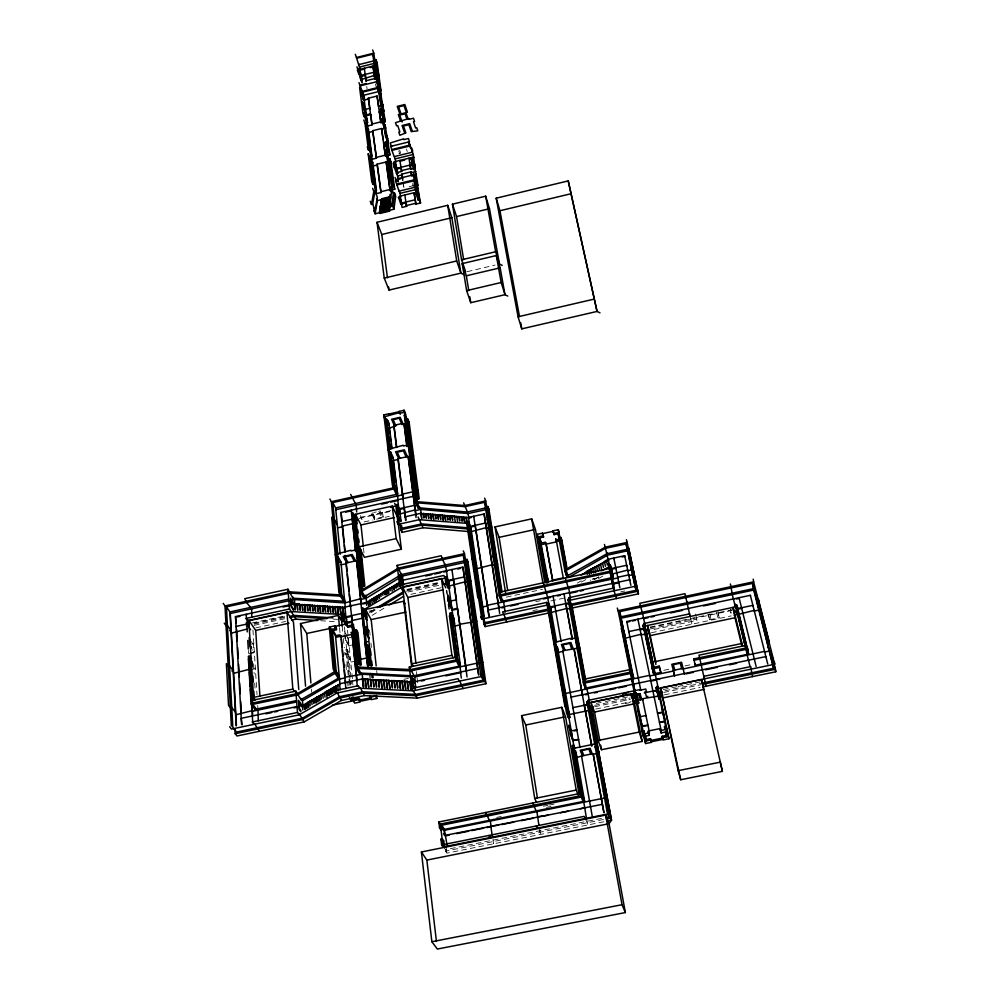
<?xml version="1.0" encoding="UTF-8"?>
<svg xmlns="http://www.w3.org/2000/svg" width="999" height="999" viewBox="0 0 999 999"><rect width="100%" height="100%" fill="white"/><g stroke="black" fill="none" stroke-linecap="round" stroke-linejoin="round"><path stroke-width="0.75" stroke-dasharray="5 3.75" d="M369.305 612.399L374.55 609.228M375 609.253L369.855 612.362L369.505 611.738L371.303 610.651L369.155 611.113M370.754 612.837L375.999 609.665M372.152 615.347L386.538 606.655M577.297 583.079L581.243 580.844M581.48 582.042L586.738 579.058M594.73 579.12L598.713 576.86M594.18 579.632L599.6 576.56M598.476 578.533L603.908 575.474M398.926 153.609L400.736 153.172L398.788 147.677M409.103 186.701L413.037 185.752L412.525 182.268M467.17 271.666L495.054 265.085M373.776 512.512L376.286 511.963M360.289 517.395L391.421 510.489M359.153 518.394L390.259 511.488M364.098 521.94L373.014 519.967M371.528 513.723L374.5 519.642L389.31 516.358M252.135 622.939L284.802 615.859M406.943 589.373L440.247 582.142M254.046 623.239L285.214 616.483M407.267 590.022L439.036 583.129M254.058 624.125L285.352 617.345M406.393 591.108L439.81 583.866M254.133 625.374L285.439 618.581M408.067 592.007L441.496 584.765M255.844 627.859L285.589 621.428M410.901 594.293L441.221 587.724M249.363 644.442L253.421 643.568L253.858 644.18L249.8 645.054M506.281 597.14L542.469 589.36M249.887 652.984L253.958 652.11L253.421 643.568M248.963 653.895L254.395 652.722L252.26 649.7M354.146 644.555L348.726 645.716L347.889 637.262L351.948 636.388M353.658 636.713L348.264 637.874L347.889 637.262M535.739 601.698L540.222 600.736M550.786 600.948L563.636 598.201M251.298 669.567L255.394 668.693L253.659 666.271M345.716 649.775L347.09 649.475L350.037 654.382L348.676 654.67L345.716 649.775L348.576 679.258M532.817 610.639L537.325 609.677M620.691 591.845L624.825 590.958M356.094 660.976L350.649 662.137L349.175 659.715L350.537 659.427L347.577 654.545L346.203 654.832L344.717 652.384L345.304 658.491M650.099 627.06L674.1 621.99M675.611 621.665L680.107 620.716M681.605 620.404L716.633 612.999M719.492 612.399L734.365 609.253M403.858 679.345L408.391 678.383M650.274 627.697L734.477 609.902M650.399 628.945L696.703 619.168L696.99 620.429L650.661 630.207M709.577 619.78L719.218 617.744M651.348 632.742L731.256 615.884M663.823 670.292L669.867 669.043M684.952 665.896L692.494 664.323M596.291 703.433L603.908 701.86M605.431 701.548L628.259 696.815M663.261 689.56L676.635 686.788M678.121 686.475L700.399 681.855M594.517 705.381L630.019 698.014M664.934 690.784L700.736 683.366M594.755 706.705L630.282 699.35M663.723 692.419L701.036 684.69M595.754 709.04L630.844 701.785M664.385 694.842L700.112 687.437M629.957 702.597L625.674 703.483L624.899 701.098L626.336 700.799L625.561 698.388M543.431 806.255L547.989 805.331M549.512 805.019L554.07 804.108M496.703 817.407L501.223 816.495M546.49 807.367L551.048 806.455M443.431 846.603L445.379 849.674L585.102 821.715M588.111 821.103L604.47 817.831M445.379 849.674L445.566 851.111L604.732 819.267M445.566 851.111L446.853 853.146L604.095 821.715M332.942 619.08L337.562 619.38M320.592 620.716L337.512 621.778M250.449 640.471L253.509 644.83M348.601 644.467L345.367 639.06L344.78 633.066M349.088 646.328L345.117 639.697L344.705 635.451M346.079 635.239L348.014 638.498M347.177 636.051L344.293 631.206L344.568 634.028M360.477 515.634L361.975 519.455L359.902 515.447M372.515 512.799L375.474 518.681M379.77 510.439L383.341 517.682L382.48 512.462L383.017 517.007L374.175 518.968L373.651 514.423L374.5 519.642M378.796 511.401L381.718 517.307M398.701 150.899L399.612 153.446M406.393 149.013L407.292 151.573M590.546 579.969L590.759 580.606M718.006 612.712L719.342 618.393L717.981 611.4M708.391 614.747L709.715 620.429L708.541 614.71M690.746 619.143L691.895 624.188L691.32 621.628M689.872 615.197L691.033 620.354M695.566 613.985L696.99 620.429M709.839 613.798L711.001 619.48M716.683 612.35L717.794 618.044M730.356 609.315L731.056 613.236L730.281 609.365M586.775 819.242L587.787 824.974L586.625 821.403M539.622 828.695L540.534 834.415L539.273 830.881M412.799 183.042L413.311 186.513M403.971 187.575L403.359 184.49L403.696 186.813M492.944 839.51L493.556 843.805L492.195 840.309M375.549 83.804L375.899 86.326M366.745 86.438L367.083 88.973M446.141 847.414L446.853 853.146M416.358 671.653L416.92 676.286M417.107 677.834L418.057 685.551M363.474 548.064L363.973 552.684M376.673 670.566L377.172 675.199M369.555 630.132L370.179 636.051M370.941 643.119L371.391 647.427M372.989 673.301L373.476 677.859M372.327 673.538L372.814 678.109M371.616 673.588L372.09 678.159M370.617 673.026L371.091 677.609M369.493 673.651L369.967 678.246M347.49 630.119L352.485 679.195M352.435 680.356L352.884 684.914M348.676 654.67L351.561 684.053M347.09 649.475L349.962 678.97M350.112 680.494L350.562 685.077M344.443 626.935L350.149 685.664M348.726 680.794L349.163 685.364M342.182 626.186L343.231 636.975M343.369 638.511L344.268 647.752M345.891 664.61L346.628 672.265M347.515 681.43L347.964 686.026M339.535 627.584L340.122 633.678M311.401 689.135L311.663 692.232M252.959 629.932L257.03 694.78M257.705 705.519L257.992 710.114M253.496 663.723L254.133 673.963M254.708 683.179L255.182 690.858M248.364 650.436L248.526 653.284M594.68 578.396L592.707 579.495L592.507 578.858L594.68 578.396"/><path stroke-width="1.5" d="M374.413 207.767L373.901 210.677L375.112 213.774L393.893 209.253L395.704 196.204L394.568 193.132L393.419 193.406L391.558 206.418L392.732 206.131L394.568 193.132M391.133 183.841L392.282 186.95L390.384 199.862L389.198 200.15L391.558 206.418M390.359 202.46L389.198 210.389L388.998 208.941L379.62 211.201M389.198 200.15L390.06 194.405M390.484 191.533L391.121 187.225L392.282 186.95M379.945 209.203L380.244 209.977L380.057 208.529L389.398 206.281L389.585 207.717L389.298 206.943L379.945 209.203L379.807 212.65L379.57 210.839L379.92 211.975M380.057 208.529L380.344 209.303L380.906 203.284L390.159 201.049M390.259 200.399L381.019 202.635L381.306 203.396L381.655 198.764L389.51 196.865M375.112 213.774L377.36 200.637L376.573 198.601M373.901 210.677L375.075 210.389L377.335 197.303L374.975 191.146L373.813 191.421L371.466 204.433L372.652 204.146L374.975 191.146M609.065 823.688L605.669 815.059L421.403 851.972L431.855 941.72L437.337 949.05L625.362 912.562L609.065 823.688L611.513 820.229L590.322 707.629M398.676 576.186L363.536 597.24L360.589 590.921L398.464 568.069L464.485 553.646L483.166 680.219L415.784 694.392L362.762 691.808L339.785 696.653L302.385 718.219L236.513 732.067L232.842 727.447L226.411 606.868L289.71 593.056L341.895 596.216L344.817 601.298L292.932 598.201L287.987 589.235L244.743 598.676L246.553 602.472L251.636 608.853L251.785 617.332M236.438 725.399L230.319 613.498L294.443 599.537L344.817 602.897L360.464 598.801L360.814 599.425L366.158 598.276L401.161 576.81M366.621 605.257L366.321 602.472L366.67 603.109L379.27 595.404L378.933 594.767L381.081 594.305L380.744 593.656L382.904 593.194L382.555 592.557L392.02 587.624L391.683 586.975L393.843 586.5L394.18 589.298M367.083 617.669L366.82 615.209L365.472 615.509L362.637 610.464L400.824 587.749L446.516 577.834L448.963 583.154L447.577 583.453M377.172 607.642L403.359 591.758L399.475 585.102L443.893 575.461L445.129 578.134M379.92 607.28L403.509 592.994L403.359 591.758M389.148 605.082L403.534 596.391M339.335 676.298L336.188 671.303L334.752 671.603L297.515 693.543L251.298 703.333M252.285 666.57L248.776 661.688L250.15 661.388L248.389 658.928L250.911 700.649L295.841 691.121L300.924 699.662L339.46 677.622L336.313 672.627L332.292 629.333M319.817 700.911L319.418 696.353L315.322 697.914L315.721 698.513L302.884 705.981L302.46 700.724L339.473 679.083L345.154 677.871L344.418 670.142M333.079 630.619L335.414 634.49L339.972 684.39L337.699 684.877L338.087 685.489L324.588 692.507L324.987 697.077M229.645 726.76L231.506 729.083L299.163 714.847L336.738 693.081L359.852 688.199L413.236 690.833L482.455 676.273L481.268 673.751M564.76 569.967L605.257 547.152L627.135 542.407L636.326 586.026L568.331 600.586L570.104 605.706L637.749 591.258L638.448 593.856L572.365 607.966L571.478 605.419M234.94 729.158L235.19 733.703L237.013 735.988L304.146 721.902L341.483 700.449L364.41 695.604L417.295 698.139L485.964 683.728L467.982 561.75L466.82 559.065L484.802 681.256L485.964 683.728M630.931 565.721L627.472 549.263L607.055 553.671L566.72 576.286L564.972 571.153L557.879 532.629M584.815 572.652L608.553 559.89L606.381 560.364L607.404 565.109M601.236 570.841L610.514 566.071M364.61 69.031L360.302 70.105L356.456 57.505L373.788 53.159L372.664 49.95M356.556 58.279L372.802 54.208L375.037 60.564L378.733 87.288L362.337 91.359L362.437 92.158L379.945 87.812L376.011 59.528L377.123 62.687L381.056 90.959L363.586 95.292M375.037 60.564L358.853 64.623L358.753 63.849M359.89 66.995L377.123 62.687M361.363 75.275L361.975 79.995L360.889 80.27L357.979 69.218L359.066 68.943L361.463 76.061M360.826 75.562L360.015 69.318L372.952 66.084L374.95 79.383L372.952 66.084M359.165 69.73L358.079 70.005L356.918 66.821M370.354 67.595L373.239 66.871M359.578 72.877L358.491 73.152L357.33 69.967M358.591 73.938L359.677 73.676L359.066 68.943M360.277 75.549L373.813 72.315L374.088 73.102M365.159 74.475L365.434 75.262L361.114 76.349L361.938 82.617L360.789 79.483L361.875 79.208M366.271 81.543L365.984 80.757L374.662 78.596M361.526 84.678L366.009 83.554M373.788 53.159L377.697 81.468L360.127 85.852L360.027 85.052M360.751 90.647L361.85 90.372L364.585 99.888L363.486 100.162L359.59 87.475L362.949 113.461L364.123 116.608L365.234 116.334L364.81 113.062L363.698 113.337L364.123 116.608M377.26 86.538L378.359 86.264L381.044 95.804L380.607 92.595L379.508 92.87L377.26 86.538L379.046 93.544M361.163 93.856L362.275 93.581M377.697 89.748L378.808 89.473M363.062 96.953L364.16 96.678L358.966 82.667M363.698 113.337L367.607 125.999L372.028 124.912L368.306 98.214L377.06 96.041L378.721 106.955M367.607 125.999L364.223 100.087L368.594 99.001L368.306 98.214M378.446 106.169L381.381 105.444M384.203 118.506L383.092 118.781L380.382 109.203L381.493 108.928L385.327 121.628L380.894 122.727L377.06 96.041M368.594 99.001L369.93 109.128L369.642 108.342L365.259 109.428L365.971 114.935L370.379 113.849L370.666 114.635L366.258 115.722L363.137 107.255L362.412 101.748L365.547 110.215M380.894 122.727L379.483 112.45L383.891 111.364L380.869 102.872L380.107 97.353L383.129 105.857M380.831 112.487L381.943 112.213L381.493 108.928M366.021 119.605L367.132 119.331L367.557 122.615L366.446 122.889M383.092 118.781L382.642 115.509L383.753 115.235M363.798 120.055L364.972 123.202L366.096 122.927L368.419 129.196L371.915 155.931L370.791 156.206L369.817 148.776M384.003 127.41L381.743 119.068L382.854 118.794L385.577 128.384L385.114 125.087L384.003 125.362L384.303 127.56M371.74 124.126L380.607 121.94M367.307 129.47L368.419 129.196M370.791 156.206L371.953 159.291L376.448 158.192L372.615 130.707L381.506 128.521L383.216 139.735L382.942 138.961M376.448 158.192L372.902 131.481L368.469 132.58L369.817 142.969M381.793 129.296L384.752 128.571M388.823 151.798L387.699 152.073L384.952 142.445L386.089 142.17L389.947 154.895L385.452 155.994L381.506 128.521M386.7 143.906L383.716 144.63L385.452 155.994M367.27 146.853L368.444 149.987L369.58 149.713L371.915 155.931M385.427 145.829L386.551 145.554L386.089 142.17M392.457 145.854L391.333 146.129L390.197 142.982L403.571 138.849L403.858 139.635L408.416 138.524L409.503 141.683L408.366 141.958L410.552 148.239L411.675 147.964L412.762 151.086M384.952 142.445L387.225 148.701L388.361 148.426M410.015 145.08L408.916 141.92L390.671 146.378L391.808 149.525L410.015 145.08L413.261 154.47L413.773 157.854L413.499 157.08L395.379 161.501L396.94 171.391M391.808 149.525L391.92 150.374L410.139 145.929M376.411 190.297L374.063 184.128L372.914 184.403L371.715 181.306L368.144 153.659L369.33 156.781L370.467 156.506L372.802 162.712L376.411 190.297L375.274 190.572L374.275 182.917M386.363 152.622L387.5 152.347L391.308 179.945L390.159 180.22L386.363 152.622L388.636 158.853L392.445 186.413L393.594 186.139L394.73 189.211L390.159 190.322L389.872 189.548L386.101 162L377.06 164.211L381.006 192.532L376.448 193.631L375.274 190.572M376.161 157.43L385.164 155.22M371.678 162.987L372.802 162.712M388.636 158.853L389.772 158.579L390.896 161.676L394.73 189.211M394.43 156.806L395.179 158.878L413.261 154.47M372.839 166.084L377.347 164.972L381.006 192.532M386.101 162L386.376 162.775L390.896 161.676M397.127 169.168L394.867 162.937L393.731 163.212L393.606 162.362L394.755 162.075L397.127 169.168L395.979 169.443L395.866 168.581L414.523 163.911L413.499 157.08M411.925 157.892L412.05 158.754L410.901 159.028L410.776 158.167L411.925 157.892L415.309 168.107L410.751 169.218L408.966 158.192M404.707 160.065L400.187 161.176L399.9 160.402L401.648 171.428L397.103 172.54M393.069 163.536L394.205 166.671L395.354 166.383L397.614 172.602L397.727 173.476L396.591 173.751L396.466 172.889L397.614 172.602M411.413 162.475L412.562 162.2L414.872 169.306L413.723 169.58L411.413 162.475L411.538 163.337L412.687 163.062M394.205 166.671L394.33 167.532L395.479 167.245L395.354 166.383M396.615 169.106L401.161 167.994L401.648 171.428M409.977 165.01L410.252 165.784L414.797 164.685L415.309 168.107M410.776 158.167L413.087 165.285L414.223 165.01M401.373 170.654L410.489 168.444M398.189 181.431L397.802 178.659L416.071 174.226L416.346 175L414.747 168.444L413.598 168.719L413.723 169.58M402.759 180.32L401.873 174.101L410.989 171.878L411.6 174.95M394.33 167.532L397.59 175.974L402.147 174.875L402.647 178.322L402.36 177.547M411.263 172.652L415.821 171.553M397.19 179.42L396.041 179.695L396.166 180.569L397.315 180.295L397.19 179.42L398.102 181.893M413.349 175.499L414.498 175.225L414.635 176.086L413.474 176.373L413.349 175.499L417.907 185.402L415.609 185.964M397.802 178.659L398.077 179.42L400.362 178.871M395.517 180.956L396.653 184.078L415.159 179.595L418.294 200.187L419.455 199.9L420.542 202.984L415.909 204.096L414.073 192.745L400.262 196.079L402.035 207.43L406.655 206.318L405.869 202.01M396.778 184.952L414.123 180.757L416.321 186.963L399.051 191.146L396.653 184.078M415.084 182.48L417.382 181.93L417.907 185.402M416.82 182.317L415.671 182.592L413.474 176.373M380.719 191.771L389.872 189.548M414.51 186.501L417.345 185.814L420.542 202.984M399.051 191.146L398.926 190.272L400.05 193.344L415.596 189.585M390.634 197.827L381.443 200.05L381.73 200.811L381.543 199.4L390.734 197.19M377.36 200.637L381.943 199.525L382.13 200.936M390.447 199.113L381.231 201.336L381.518 202.098L381.331 200.687L390.547 198.464M398.514 197.315L399.675 197.04L402.073 204.096L400.911 204.37L398.514 197.315L398.638 198.202L399.8 197.927L402.073 204.096M381.306 203.396L381.118 201.985L390.359 199.75L389.198 196.703M414.123 180.757L416.096 193.993L417.257 193.706L416.158 190.597M381.118 201.985L381.418 202.747L384.053 202.11M380.694 204.583L380.994 205.357L380.806 203.933L390.072 201.698L390.259 203.122L389.972 202.347L380.694 204.583L380.881 206.006L380.594 205.245L389.872 202.997L390.172 203.771L387.512 204.408M387.812 202.447L390.459 201.81M389.785 203.646L389.972 205.082L389.685 204.308L380.382 206.556L380.669 207.317L380.482 205.894L389.785 203.646L390.072 204.42L386.089 205.382M385.789 207.355L389.785 206.393L389.485 205.619L380.157 207.867L380.457 208.641L380.269 207.218L389.585 204.97L389.885 205.732L387.212 206.381M401.261 203.134L415.109 199.788L415.384 200.562M400.786 203.484L401.948 203.209M401.536 203.896L406.156 202.785M389.198 207.605L389.398 209.053L389.098 208.279L379.72 210.527L380.02 211.301L379.832 209.865L389.198 207.605L389.498 208.379L389.298 206.943M404.857 194.967L406.381 205.557L415.634 203.321M389.498 211.164L388.911 209.603L379.508 211.875L380.107 213.424L389.498 211.164L389.098 208.279M447.714 205.319L456.718 260.951L460.889 273.139L389.048 290.085L384.24 278.109L377.023 222.29L447.714 205.319L451.86 217.707L460.889 273.139L463.598 274.463M465.696 272.003L461.575 259.802L452.447 204.171L485.676 196.191L489.485 208.704L499.463 264.048L502.222 265.372M568.231 180.906L597.04 311.438L521.765 328.858L518.056 316.783L496.203 198.189L568.231 180.906L597.04 311.438L599.999 312.849M377.023 222.29L381.78 234.49L451.86 217.707M452.447 204.171L456.555 216.583L489.485 208.704M496.203 198.189L499.937 210.739L571.316 193.669M384.24 278.109L456.718 260.951M461.575 259.802L495.654 251.748L499.463 264.048M496.328 255.544L501.173 282.517L504.994 294.693L470.766 302.697L466.633 290.622L462.2 263.611L496.328 255.544L500.149 267.832L504.994 294.693L507.792 296.066M462.2 263.611L466.321 275.799L500.149 267.832M466.633 290.622L501.173 282.517M518.056 316.783L594.03 299.138M393.668 487.812L392.37 485.052L383.828 414.897L388.898 413.736L389.036 414.797L388.711 414.086L398.888 411.763L399.2 412.487L399.076 411.413L404.158 410.252L405.394 413.124L417.07 502.422L419.543 507.854L467.157 512.025L486.7 507.717L484.577 502.322L464.947 506.668L415.759 502.709L408.616 447.927L409.902 447.639L408.666 444.817L403.509 445.991L403.196 445.279L388.037 449.475L389.323 452.285L390.609 451.985L393.156 457.554L397.677 494.105L335.627 507.929L332.767 502.559L395.117 488.636L397.677 494.105M405.344 416.246L409.053 421.615L419.23 498.876M393.756 425.412L402.397 423.451M389.148 428.171L395.891 425.874L393.144 419.667L399.225 418.281L401.935 424.5L403.958 424.038L404.27 424.737M391.883 457.842L393.156 457.554M405.594 519.83L397.939 458.753L408.166 456.456L415.996 515.134L415.684 514.46M403.072 497.814L398.251 459.453L393.156 460.601L395.804 482.13M329.907 499.025L331.356 501.723L394.98 487.512L397.54 492.982M335.652 509.752L402.697 494.817L402.372 494.143L412.749 491.833L413.062 492.507L415.646 491.933M344.88 552.247L340.896 512.45L413.336 496.328L413.636 497.002M345.666 512.125L351.548 510.826L351.198 510.152L355.519 551.485M381.818 504.083L387.724 502.772M390.684 502.11L396.591 500.799M401.011 521.103L399.637 509.927L397.065 504.52L395.754 504.807L398.139 524.363L419.33 519.68L468.818 523.501L471.029 528.808L469.717 529.095M397.989 521.515L401.373 549.213L364.473 557.305L358.903 546.815L355.444 514.285L392.232 506.106L397.415 516.895M356.606 514.685L352.684 515.559L355.469 520.904L356.768 520.616M390.634 507.117L397.202 505.669L399.775 511.076L398.464 511.363M502.859 601.123L500.749 596.016L485.714 500.911L464.772 505.544L415.609 501.573L418.231 508.141L419.543 507.854L419.393 506.718L420.629 509.415L421.828 518.556M405.919 520.504L404.395 508.341L399.188 509.502L399.75 514.048L415.084 509.902L415.397 510.576L420.629 509.415L468.081 513.561L488.873 508.978L502.01 591.745M356.256 549.587L352.56 514.41L355.357 519.755L356.655 519.468L357.105 523.701M337.437 527.859L342.607 526.71L344.156 542.12M355.444 514.285L360.989 524.962L394.38 517.569M426.436 517.432L425.724 513.711L421.528 514.647L420.916 513.299L405.219 516.77L405.532 517.445M421.228 513.973L423.838 513.386L424.225 514.235M426.024 514.385L428.109 513.923L428.821 517.644M428.421 514.597L430.507 514.135L431.431 519.368M430.806 514.797L432.904 514.335L433.828 519.58M436.001 518.256L435.289 514.547L423.626 514.173L423.314 513.511L423.926 518.081M438.399 518.469L437.674 514.747L435.589 515.209L444.817 515.372L445.754 520.591M437.974 515.422L440.059 514.96L440.784 518.668M440.359 515.621L442.445 515.159L443.369 520.392M445.117 516.033L447.202 515.571L447.914 519.28M450.299 519.48L449.575 515.784L447.49 516.246L459.053 516.595L459.777 520.292M449.862 516.446L451.948 515.984L452.672 519.692M452.235 516.645L454.32 516.196L456.968 517.057M399.325 522.914L401.898 528.271L421.653 523.913L467.994 527.822M399.975 523.601L400.724 529.72L421.803 525.062L468.169 528.971M462.137 520.504L461.413 516.808L459.328 517.27L466.408 517.882L484.115 513.973L499.075 608.453L498.801 607.817M461.688 517.47L463.773 517.007L464.722 522.215M464.048 517.669L466.133 517.207L467.082 522.415M400.724 529.72L402.01 532.367L423.039 527.734L467.732 531.468M485.801 523.713L485.539 523.051L469.855 526.498L468.494 517.42L468.768 518.081L471.366 517.507M484.228 616.483L470.854 527.659L468.643 522.352L467.332 522.639L481.755 619.105L549.013 604.72L550.886 609.815L483.966 624.113L483.066 618.094M358.903 546.815L396.166 538.611L401.373 549.213M470.129 527.16L475.349 526.011L489.11 616.346M298.014 604.62L297.515 603.833L294.83 604.42L345.292 607.742L340.946 561.962L338.049 556.755L336.725 557.055L335.264 554.433L350.824 550.262L351.173 550.924L356.493 549.762L357.904 552.397L356.581 552.684L360.714 592.132L363.536 597.24M469.542 527.947L470.854 527.659M470.816 531.73L486.251 527.622L486.513 528.284L491.758 527.135L490.709 524.487L489.398 524.775L487.275 519.43L488.598 519.143L487.537 516.458L499.488 592.232L500.549 594.805M505.544 592.557L495.042 526.91L531.705 518.868L535.439 529.395L544.755 582.467M339.635 562.25L340.946 561.962M346.728 622.352L352.098 621.191L345.966 563.036L356.481 560.726L356.83 561.376L361.326 604.27M341.071 564.835L346.328 563.686L347.09 571.291M495.042 526.91L499.125 537.35L533.928 529.732M546.503 579.42L547.839 579.133L546.003 574.025L544.667 574.313L543.731 571.74L537.15 534.315L542.432 533.166L543.556 536.95L539.61 537.812L541.446 543.031L545.392 542.182L546.066 544.13L556.555 541.845L555.681 538.736L556.568 541.346L561.813 540.197L566.77 566.97M553.234 532.005L553.021 530.856L558.316 529.695L566.321 570.866L568.693 577.372L607.592 555.132L627.859 550.749M399.7 585.938L397.115 565.384L441.183 555.756L445.03 565.059M537.15 534.315L538.086 536.95L543.356 535.801M553.021 530.856L553.908 533.491L559.203 532.342M223.214 603.384L225.012 605.931L289.61 591.833L341.77 595.004L344.705 600.087M543.556 536.95L542.407 533.653L553.009 531.343L554.12 534.64L558.091 533.778L559.84 539.023L555.894 539.885M397.115 565.384L401.286 574.6L465.621 560.576L463.286 555.169L398.601 569.293L360.714 592.132M559.627 537.887L560.938 537.599L561.813 540.197M226.411 606.868L229.957 611.925L288.486 599.163M540.846 544.767L546.091 543.631L552.734 580.806L545.854 542.981L546.091 543.631M401.286 574.6L401.136 573.376L402.46 576.011L467.982 561.75M241.571 724.375L235.489 616.595L294.43 603.783L295.229 605.057M403.234 584.427L402.722 580.232L462.912 567.132L478.796 675.087M237.25 616.932L239.922 616.358M282.992 606.992L288.911 605.706M401.386 585.551L400.874 581.356L403.047 580.881L402.46 576.011M425.661 575.961L431.68 574.65M434.702 574L440.734 572.689M443.743 572.04L446.753 571.378L444.867 563.848M457.717 568.993L460.464 568.394M297.427 609.552L296.978 603.945L299.525 604.12L300.374 610.352M495.267 561.938L496.59 561.638L497.639 564.235M299.925 604.757L302.46 604.919L302.922 610.526M397.515 586.401L397.19 583.603L399.363 583.141L395.354 584.727L395.679 587.524M302.46 604.919L305.007 605.082L305.469 610.689M394.006 590.047L393.506 585.851L395.679 585.389L396.016 588.174M317.52 620.516L295.991 619.168L289.51 608.99L245.941 618.456L247.69 620.991L291.146 611.563L343.681 614.56L346.616 619.58M310.552 611.013L309.69 604.782L307.542 605.257L308.017 610.851M494.98 564.81L492.32 565.397L492.057 564.747L476.398 568.856L475.949 565.884M310.077 605.419L312.612 605.581L313.087 611.176M390.172 590.884L389.847 588.099L392.02 587.624M312.612 605.581L315.135 605.756L315.622 611.338M388.511 593.394L388.024 589.21L390.184 588.736L389.847 588.099M446.341 576.598L444.955 576.898L445.804 583.104L448.264 588.399L449.65 588.099L448.788 581.918L446.341 576.598L447.202 582.804L449.65 588.099M315.135 605.756L317.67 605.918L318.157 611.5M386.675 594.517L386.201 590.322L388.361 589.86L388.686 592.644M255.307 699.787L253.546 697.414L248.813 620.367L286.963 612.075L293.481 622.227L298.751 689.51M413.186 666.321L411.838 663.823L402.547 586.987L441.446 578.546L445.766 587.824M317.67 605.918L320.192 606.081L320.691 611.663M384.69 594.23L384.378 591.445L386.538 590.971L386.863 593.756M325.736 612L324.85 605.781L322.714 606.256L323.214 611.838M325.237 606.418L327.747 606.58L328.259 612.162M247.19 624.725L246.765 624.1L236.039 626.435L236.476 627.047M327.747 606.58L330.257 606.743L330.781 612.325M377.422 598.663L377.123 595.879L379.27 595.404L379.583 598.189M330.257 606.743L332.779 606.917L333.291 612.487M375.774 601.161L375.312 596.977L377.46 596.515L377.772 599.3M456.506 600.511L453.608 579.969L448.114 581.168L448.451 583.628M373.963 602.26L373.514 598.076L375.661 597.614L375.961 600.399M289.822 616.371L294.293 615.409L332.817 617.857M447.402 582.217L448.788 581.918M627.472 549.263L626.023 543.893L605.494 548.339L564.972 571.153M250.599 629.732L247.989 625.973L246.641 626.273L246.403 622.527M338.324 612.812L337.425 606.618L335.289 607.08L335.814 612.649M372.165 603.359L371.703 599.188L373.851 598.713L374.163 601.498M445.804 583.104L447.202 582.804M229.62 630.681L230.969 630.394L227.397 625.399L226.049 625.686L224.251 623.176M289.91 617.619L294.38 616.645L326.773 618.693M337.787 607.242L340.297 607.404L342.182 626.186M370.354 604.457L369.905 600.287L372.053 599.812L371.703 599.188M443.019 584.44L446.053 583.778M468.319 578.958L469.705 578.658L470.866 581.306L465.347 582.504L465.047 581.843L448.801 586.088M340.297 607.404L342.794 607.567L343.469 614.522M368.556 605.556L368.107 601.386L370.254 600.911L369.905 600.287M342.794 607.567L368.456 602.01L368.756 604.795M247.065 629.045L231.393 633.154M362.662 603.97L365.334 603.396M291.533 620.129L295.991 619.168M248.813 620.367L255.719 630.394L288.948 623.214M402.547 586.987L407.879 597.477L443.419 589.785M346.491 618.344L343.556 613.324L342.207 613.623L342.807 619.78L345.754 624.787L347.103 624.487M305.557 686.138L300.487 623.563L338.374 615.372L342.07 621.628M371.516 665.908L365.534 609.502L403.733 601.248L405.045 603.796M622.14 556.955L624.862 556.368L624.675 555.706L608.366 559.228L608.741 560.551M345.292 607.742L344.93 607.105L345.891 616.845L361.988 613.361L364.473 634.402M605.419 566.233L604.407 561.488L606.58 561.013L606.381 560.364M345.891 616.845L346.253 617.469L351.611 616.308L352.098 621.191M367.345 620.129L364.51 615.097L363.149 615.396L362.5 609.228L365.347 614.285L366.695 613.985M342.807 619.78L344.168 619.492L347.939 627.285L352.172 626.373L355.194 631.543L350.986 632.454L352.11 634.377L340.909 636.788L339.747 634.865L335.539 635.776L332.417 630.631L336.651 629.72L334.69 626.46L346.016 624.025L347.939 627.285M595.641 572.539L594.567 567.095L596.728 566.62M593.606 572.939L592.607 568.206L594.767 567.744L594.567 567.095M351.735 620.579L362.5 618.256L362.849 618.881M612.05 571.353L610.264 564.86L608.891 565.159L612.424 579.083M591.445 573.401L590.659 569.318L592.819 568.856L592.607 568.206M589.497 574.512L588.711 570.429L590.859 569.967L591.396 572.689M329.308 627.047L334.965 625.824L336.526 628.421L330.881 629.632L329.308 627.047L333.167 669.08L334.752 671.603M459.041 666.233L456.568 661.213L449.962 613.286L451.373 612.986L453.833 618.181L460.464 665.933L413.549 675.848L360.864 673.089L357.829 668.056L353.459 624.775L351.948 622.165L346.278 623.388L346.403 624.675M587.287 574.263L586.763 571.54L588.911 571.078L588.711 570.429M456.206 599.862L450.661 601.061L451.835 609.565L457.405 608.366L459.952 624.924L454.358 626.123L453.946 623.239M552.509 580.182L563.149 577.884L563.374 578.521L556.343 540.696M582.867 573.763L585.014 573.301M300.487 623.563L306.793 633.466L330.794 628.296M365.534 609.502L371.178 619.592L405.956 612.1M499.488 592.232L609.328 568.568L610.114 571.216M580.931 574.862L583.079 574.4M610.289 568.793L626.673 565.272L626.86 565.921M347.814 625.998L353.459 624.775M610.489 569.455L615.933 568.281L615.746 567.619M499.388 596.316L611.738 572.14L613.274 577.397L501.498 601.41L499.388 596.316L484.577 502.322M631.967 569.855L627.859 570.729L627.672 570.079L611.45 574.263L614.335 588.848M352.797 626.373L355.07 630.257L356.468 629.957L357.967 632.529L361.288 664.984M457.704 609.015L452.147 610.214L448.838 603.171L447.652 594.63L450.961 601.71L448.988 587.499M502.659 599.899L501.311 600.199L501.498 601.41M335.577 637.337L341.159 636.138L340.784 635.501L345.866 688.673M249.25 669.392L248.464 656.568L249.837 656.268L251.586 658.728M482.142 607.067L487.524 605.906L487.25 605.282L617.906 577.909L617.719 577.26L628.683 574.9L628.858 575.561L632.979 574.675M471.853 613.836L473.264 613.536L472.077 610.913L478.159 652.472L479.345 655.032L477.909 655.332L480.257 660.389L481.693 660.089L482.854 662.599L477.147 663.811L476.86 663.186L414.735 676.997L409.303 667.07L455.144 657.354L456.393 659.889M452.422 618.481L453.833 618.181M501.773 607.867L504.483 607.292M510.464 606.006L517.944 604.407M543.381 598.95L546.378 598.301M568.506 603.009L549.35 607.105L547.639 597.34L547.877 597.989L550.599 597.402M557.405 595.941L560.127 595.354M571.166 592.981L577.197 591.695M580.219 591.046L583.241 590.397M547.639 605.007L546.69 602.434L502.584 611.888L503.658 614.422M584.69 681.705L568.818 597.702L613.286 588.174L616.358 598.563M367.719 641.658L364.997 642.232L367.807 666.246M231.793 670.953L233.167 670.666L229.558 665.809L228.184 666.096L226.361 663.661L228.534 705.394L230.382 707.767L231.768 707.467L235.427 712.175M556.58 642.095L550.674 608.591L548.801 603.483L547.415 603.771L566.558 712.961L568.406 717.682L569.842 717.382L557.392 646.715M702.235 683.054L773.626 668.256L752.522 583.379L619.717 611.625L633.641 678.071L585.264 688.161L583.503 683.316L568.106 599.35L569.492 599.05L571.253 604.183L585.314 680.456M249.5 669.255L233.591 673.363M368.419 665.696L366.296 645.366L367.669 645.079L369.805 648.776M549.587 607.742L555.044 606.568L554.82 605.931M565.759 603.596L565.983 604.233L570.092 603.359M550.674 608.591L485.152 622.589L482.929 617.582L468.643 522.352M568.106 599.35L569.88 604.482L636.101 590.322L631.243 567.22L632.617 566.92L633.329 569.555M366.296 645.366L369.155 650.299L370.517 650.012M483.966 624.113L485.077 626.598L548.951 612.961M550.449 612.637L566.658 608.503L566.883 609.128L569.617 608.553M359.827 659.502L366.645 658.041L367.008 658.653M617.295 608.079L618.069 610.676L753.621 581.83L753.209 579.145M460.277 664.622L457.817 659.59L410.676 669.58L356.256 667.032L359.303 672.065M336.313 672.627L297.615 694.867L251.373 704.657L250.462 689.447M352.048 625.087L356.393 668.368L410.826 670.891L458.004 660.901L460.464 665.933M621.241 616.758L753.346 588.698L752.522 583.379M360.864 673.089L359.428 673.388L356.393 668.368M620.354 618.344L754.844 589.797M253.546 697.414L292.832 689.085L294.493 691.483M411.638 676.835L362.225 674.25L344.767 677.26L345.154 677.871M411.838 663.823L451.91 655.332L453.146 657.841M640.809 690.434L626.748 621.515L750.349 595.317L767.756 664.085M629.72 621.565L626.935 622.152L626.748 621.515M632.504 620.978L635.302 620.379M648.139 617.657L643.668 618.606L643.493 617.969M651.136 617.02L654.12 616.395M670.541 612.911L682.492 610.377M703.471 605.931L715.484 603.384M736.325 598.975L739.148 598.376M340.159 689.884L339.585 683.778L362.4 678.945L370.367 679.345L371.378 686.063M362.774 679.557L365.622 678.958L366.096 679.732M336.238 690.546L335.814 685.963L338.087 685.489M365.846 686.7L365.06 679.083L367.707 679.208L368.881 687.449M334.353 691.633L333.941 687.062L336.213 686.588L335.814 685.963M332.48 692.732L332.068 688.161L334.328 687.674L333.941 687.062M370.741 679.969L373.389 680.107L374.026 686.188M330.607 693.818L330.194 689.248L332.455 688.761L332.867 693.331M376.685 686.325L376.024 680.244L373.389 680.107L388.861 680.294L390.06 688.498M328.733 694.904L328.321 690.334L330.582 689.859L330.994 694.43M376.024 680.244L378.671 680.369L379.333 686.463M653.433 667.344L644.043 623.501L689.585 613.861L690.159 616.458M326.998 697.514L326.461 691.42L328.721 690.946L329.121 695.504M378.671 680.369L381.318 680.506L382.142 688.111M653.383 672.602L651.997 667.657L659.19 666.146L660.814 672.414L653.658 673.9L643.069 625.099L644.48 624.8L645.878 629.894L653.521 666.208M748.326 652.797L747.452 647.714L693.806 658.915L695.254 665.234L748.638 654.108L736.95 605.232L735.526 605.544L747.202 654.407M381.318 680.506L383.953 680.644L384.79 688.236M323.127 698.151L322.727 693.593L324.987 693.119L324.588 692.507M383.953 680.644L386.588 680.781L387.425 688.373M737.274 606.505L643.331 626.373L644.742 631.455L649.163 630.531M321.266 699.238L320.879 694.68L323.127 694.193L322.727 693.593M392.532 687.112L391.845 681.043L389.21 680.918L394.118 680.569L395.154 687.25M251.373 704.657L254.932 709.377L296.466 700.599M317.557 701.385L317.17 696.827L319.418 696.353M644.205 628.309L628.796 631.568L628.983 632.192M737.274 608.641L752.884 605.344L752.996 605.993M235.851 714.797L252.01 710.701L252.46 711.288L296.541 701.972M397.789 687.374L397.09 681.318L394.468 681.181L407.205 681.243L408.454 689.41M313.861 703.533L313.474 698.988L315.721 698.513L316.109 703.059M397.09 681.318L399.712 681.455L400.587 689.023M644.38 628.933L640.172 629.832L639.997 629.195M737.387 609.29L741.633 608.391L741.533 607.742M312.013 704.607L311.638 700.062L313.886 699.587L314.136 702.609M399.712 681.455L402.322 681.58L403.209 689.16M643.069 625.099L644.467 630.194L648.888 629.258M733.603 611.376L737.861 610.464L748.638 654.108M310.165 705.681L309.802 701.123L312.038 700.649L311.638 700.062M402.322 681.58L404.945 681.718L405.831 689.285M308.329 706.743L307.954 702.197L310.202 701.723L309.802 701.123M556.543 650.074L557.929 649.787L556.068 644.817L554.657 645.117L553.721 642.619L570.354 638.411L570.579 639.048L576.211 637.861L577.085 640.371L575.686 640.671L577.447 645.666L578.846 645.366L579.72 647.851L562.799 650.749L580.007 747.464M733.903 612.637L738.174 611.738L736.95 605.232M306.493 707.804L306.131 703.259L308.366 702.796L307.954 702.197M411.064 689.547L410.164 681.992L407.555 681.855L415.372 682.255L414.735 676.997M304.658 708.878L304.295 704.332L306.531 703.858L306.905 708.403M296.528 706.643L241.234 718.318L242.02 724.949M299.5 706.018L304.707 704.919L305.07 709.465M265.746 713.823L271.691 712.562M274.663 711.937L277.635 711.313M293.968 707.866L296.94 707.242M421.428 680.981L424.463 680.331M445.666 675.861L460.814 672.664L459.016 659.765M557.467 652.547L563.024 651.373L562.799 650.749M624.4 638.423L641.046 634.24L641.233 634.877L649.85 633.054M734.228 615.247L737.212 614.622L736.75 612.037M738.636 614.323L754.158 610.377L754.27 611.026L759.964 609.827M655.844 664.472L647.414 625.449L650.187 635.626L734.989 617.744L741.957 646.153M359.54 698.351L359.84 701.385L370.929 699.05L370.804 697.752L359.715 700.087L358.616 698.313L354.458 699.188L352.959 696.827M299.163 714.847L297.49 712.462L252.198 722.002L253.996 724.35M409.303 667.07L411.863 688.373L458.066 678.646L459.315 681.143M332.367 705.182L351.66 701.123L351.361 698.026M353.196 700.786L358.741 699.625L360.214 701.972L354.682 703.134L353.196 700.786L352.897 697.752M369.855 697.277L375.412 696.103L376.835 698.476L371.291 699.637L369.717 695.978L370.804 697.752M235.19 733.703L302.497 719.555L339.91 698.001L362.899 693.156L415.946 695.716L484.802 681.256M655.069 661.625L741.995 643.456L742.507 646.353M583.816 679.258L629.707 669.667L630.456 672.152M746.003 648.026L745.554 645.466L699.013 655.182L701.011 664.035M583.503 683.316L632.155 673.164L619.717 611.625M652.272 668.968L659.465 667.457L660.814 672.414M747.776 649.025L694.093 660.227L693.806 658.915M618.069 610.676L632.217 678.371L631.955 677.06L633.378 676.76M564.697 693.668L649.612 675.324L649.787 675.936L673.488 671.003L674.625 676.223M770.429 650.811L764.635 652.01L764.547 651.385L683.216 668.98L681.568 662.262L671.765 664.31L673.488 671.003M585.426 694.78L588.261 694.18L584.939 683.016L569.492 599.05M594.33 692.919L597.365 692.295M609.49 689.772L615.559 688.511M618.593 687.874L626.173 686.301M652.31 680.868L655.169 680.269M659.602 679.345L656.418 679.37M685.876 673.888L693.418 672.315M705.444 669.817L717.344 667.332M729.245 664.859L736.688 663.311M594.817 744.967L586.9 701.822L588.336 701.523L590.072 706.293L611.513 820.229L607.067 821.116M656.156 687.449L657.604 687.15L658.965 692.02L660.364 698.663L658.915 698.963L656.156 687.449L657.804 693.643L662.225 692.732M536.5 802.197L534.715 798.463L521.578 715.646L561.8 707.304L565.559 716.783L579.095 794.33M633.241 698.738L637.637 697.826L636.163 692.981L587.15 703.146L588.886 707.916L593.281 707.005M774.337 661.7L774.7 664.248L656.43 688.773L657.804 693.643M591.083 702.522L631.605 694.118L634.602 703.758L642.17 741.408L601.51 749.725L598.114 740.484L591.083 702.522L594.53 712.05L599.837 740.684M701.535 679.607L722.389 771.353L680.706 779.757L678.134 770.666L660.664 688.086L701.535 679.607L703.771 689.46L663.361 697.814L659.914 695.766L659.24 693.343M630.219 695.641L640.034 693.606L641.82 699.512M588.561 704.407L572.914 707.642L573.151 708.241M637.125 694.33L639.984 693.743M644.293 692.844L657.205 690.172M584.29 705.294L587.362 705.294M637.3 694.942L640.172 694.342M657.367 690.771L652.896 691.071M590.072 706.293L588.648 706.593L590.259 715.359M631.493 697.714L635.938 696.79L635.189 694.367M657.517 692.319L661.95 691.408M567.482 712.349L568.906 712.062L567.057 707.317L565.621 707.617L564.685 705.232L546.69 602.434M702.534 684.377L775.424 669.28L773.888 663.274M566.558 712.961L567.994 712.662L569.842 717.382M635.789 698.613L637.237 698.313L638.711 703.134L637.275 703.433L633.965 690.846M657.554 694.118L659.003 693.806L660.364 698.663M647.889 696.34L646.453 696.64L645.017 691.795L646.465 691.495L645.754 689.048L639.947 690.247L639.772 689.635L587.712 700.449L588.586 702.846M649.425 732.379L642.494 698.726L658.478 696.066M568.394 714.71L588.324 710.576M632.367 701.46L636.937 700.524L634.602 703.758L594.53 712.05M638.373 700.224L642.682 699.325M659.914 695.766L662.899 695.142M703.084 686.825L775.786 671.778L775.424 669.28M521.578 715.646L525.761 725.012L564.085 717.082M576.848 729.745L571.116 730.931L572.727 740.084L578.708 739.472L572.964 740.659L570.466 734.415L568.856 725.212L571.353 731.505M640.147 716.708L645.928 715.521M663.286 711.95L657.492 713.136L663.448 712.537M574.213 730.918L577.072 730.319M641.995 725.861L647.964 725.249L642.17 726.448L638.336 710.876L640.334 717.294M665.209 721.091L659.402 722.277L665.371 721.678L663.448 714.51M664.934 729.295L664.36 726.56L665.834 726.261L666.982 731.743L661.088 732.941L659.952 728.608L648.139 731.031L649.325 735.351L643.443 736.563L642.332 731.068L643.806 730.769L644.892 734.29M598.114 740.484L639.21 732.055L642.17 741.408M581.043 795.641L572.277 748.626L595.691 743.83L596.553 746.153L595.092 746.453L607.23 812.612M625.062 635.614L623.538 630.556L622.127 630.844L621.366 628.296L642.707 734.203L648.601 732.991L649.325 735.351M666.982 731.743L666.308 729.37L660.401 730.581L660.114 729.208M666.57 735.376L662.175 736.275L663.136 739.972L668.98 738.773L667.17 730.981L665.709 731.28L666.857 736.75L665.559 731.842M576.51 755.207L574.662 750.636L573.214 750.936L572.277 748.626M650.998 740.409L662.687 738.024L662.961 739.385L651.286 741.782L650.474 738.673L646.091 739.56L644.992 736.051M644.904 741.233L650.749 740.034L651.46 742.357L645.629 743.543L642.332 731.068M668.319 736.45L662.462 737.649L662.175 736.275M592.22 816.108L581.53 756.031L593.106 753.658L604.02 812.849M575.973 757.779L581.53 756.031M593.331 754.233L596.228 753.633M534.715 798.463L576.198 790.072L578.309 795.117M678.134 770.666L720.291 762.15L722.389 771.353M447.09 845.191L444.343 829.407L441.745 825.211L442.282 829.495L440.821 829.782L439.51 827.684L438.798 821.977L580.119 793.431M438.798 821.977L440.109 824.088L582.529 795.341L584.353 799.737M440.284 825.511L582.779 796.765L584.602 801.161L442.894 829.694M439.51 827.684L440.971 827.384M604.37 798.064L444.006 830.369L444.53 834.615M443.419 833.953L444.867 833.666M444.393 835.514L602.459 804.32M446.203 835.726L449.2 835.127M456.693 833.616L468.668 831.205M471.665 830.606L483.641 828.196M486.638 827.597L489.635 826.997M492.257 836.138L490.846 826.173L498.663 825.186M501.673 824.575L513.723 822.152M521.253 820.641L533.304 818.218M548.426 815.184L537.562 816.782M560.539 812.736L568.119 811.225M580.232 808.778L583.266 808.179M588.336 701.523L608.99 813.748L442.957 847.015L441.645 844.942L440.921 839.172L442.395 838.873M440.921 839.172L442.245 841.245L443.706 840.958L444.243 845.279L445.542 847.327M441.645 844.942L584.14 816.37L586.026 819.967M442.782 845.566L444.243 845.279M605.956 817.532L608.928 816.945L605.844 800.162M606.218 818.968L610.676 818.081M421.403 851.972L426.848 860.089L607.554 824M431.855 941.72L622.04 904.707L625.362 912.562M338.986 618.244L342.07 618.443M259.328 731.305L254.807 724.175M250.911 700.649L252.697 703.034M256.318 709.09L252.772 704.357L249.837 656.268M248.464 656.568L251.973 661.463L252.21 665.297M304.146 721.902L299.063 713.498M251.586 647.602L250.062 645.441L249.688 639.385M251.398 648.488L249.7 646.078L249.176 637.499M300.961 710.739L299.5 708.666L299.001 702.272L302.635 707.504M300.811 711.713L299.188 709.402L298.489 700.349L302.535 706.181M235.489 616.595L236.239 622.839M302.884 705.981L302.472 705.394L302.834 709.939M302.46 700.724L300.824 698.338L300.924 699.662M247.128 621.303L248.863 623.813M247.203 622.539L248.938 625.049M249.338 622.265L247.615 619.755L247.989 625.973M246.603 614.909L246.166 614.273L246.428 618.493M317.17 696.827L317.957 701.985M320.879 694.68L321.278 695.279L319.018 695.754L319.405 700.311M326.461 691.42L327.123 695.067M337.4 692.969L341.483 700.449M336.738 693.081L335.14 690.609L358.316 685.701L359.852 688.199M293.556 610.364L291.184 606.63L290.534 598.239L294.48 604.52M337.912 676.598L339.473 679.083M338.037 677.934L334.877 672.939L330.881 629.632M293.631 609.39L291.496 606.031L291.034 600.112L294.58 605.744M349.4 697.564L351.66 701.123M353.084 698.126L354.583 700.499L354.283 697.452M443.706 840.958L442.07 838.348L440.634 826.86L442.282 829.495M356.693 680.157L357.068 680.769L351.985 633.091L357.292 686.251M360.477 688.086L364.41 695.604M357.692 666.72L356.156 664.185L351.948 622.165M340.846 612.325L342.332 614.847M368.256 652.884L369.68 655.344L371.054 655.057L370.654 651.273M366.758 647.664L368.194 650.137M340.434 595.304L338.961 592.744L331.668 517.22L333.117 519.905L334.428 519.617L337.3 524.925M344.817 602.897L340.547 596.515L331.356 501.723M369.043 638.648L366.958 635.002L366.059 626.51L368.144 630.182M350.274 605.956L350.637 606.58L350.387 604.158M369.056 637.649L367.182 634.377L366.546 628.383L368.419 631.668M488.861 835.476L490.047 837.574L489.847 836.138M365.984 612.724L363.861 608.94L364.51 615.097M363.986 610.164L362.562 607.629L368.681 666.008M411.863 688.373L417.295 698.139M413.087 684.715L415.309 688.748M414.897 689.023L412.899 685.426L411.813 676.398L415.134 682.429M489.36 820.341L485.639 812.512M368.107 601.386L368.456 602.01M412.425 681.505L412.762 682.117L477.622 668.431L477.922 669.055M346.753 562.862L343.244 556.493L352.235 554.52L355.694 560.901M361.925 590.621L360.502 588.049L352.585 512.574L353.996 515.272M366.158 598.276L362.063 591.833L353.871 514.123M345.966 563.036L346.328 563.686M415.372 682.255L415.035 681.643L415.771 687.687M415.284 683.753L412.312 678.346L413.311 686.65M348.064 562.574L344.917 556.868L351.273 555.469L354.383 561.188M373.514 598.076L373.851 598.713M375.312 596.977L375.661 597.614M377.123 595.879L377.46 596.515M342.607 526.71L342.257 526.048L352.622 523.751L352.972 524.413M356.581 552.684L359.39 557.917L360.701 557.629L362.1 560.227M340.896 512.45L341.246 513.111M384.378 591.445L385.04 594.867M386.201 590.322L386.538 590.971M388.024 589.21L388.361 589.86M354.57 515.459L355.956 518.131M393.506 585.851L393.843 586.5M395.354 584.727L395.679 585.389M397.19 583.603L397.852 587.05M350.674 494.38L356.218 505.169L356.68 512.025M401.91 584.59L400.736 582.28L400.025 576.386L402.959 582.18M401.86 585.426L400.549 582.854L399.538 574.487L402.809 580.956M400.874 581.356L401.211 582.005L403.047 580.881L402.722 580.232M459.752 681.043L463.012 688.548M460.814 672.664L460.502 672.052L461.338 678.084M536.363 825.948L537.412 828.084M466.208 670.841L466.508 671.465L460.164 626.46M536.113 810.926L532.742 802.996M396.84 521.665L398.139 524.363M394.593 503.234L395.891 505.956M449.962 613.286L451.198 615.884M454.533 623.264L452.085 618.081L450.674 618.381L449.425 615.771L455.144 657.354M396.378 494.393L393.806 488.936L385.289 419.243M483.166 680.219L480.806 675.237L463.286 555.169M459.952 624.924L459.652 624.288L476.773 621.328L475.599 618.743L474.2 619.043L472.44 615.147M451.66 608.316L448.976 602.572L448.139 596.54L450.836 602.31M404.071 507.679L404.395 508.341M414.81 506.031L414.498 505.357L398.863 508.828L397.752 499.787M418.082 516.97L423.039 527.734M415.759 502.709L418.231 508.141M397.939 458.753L398.251 459.453M416.92 501.286L415.671 498.538L404.158 410.252M399.987 458.304L397.215 452.197L403.384 450.799L406.118 456.918M398.701 458.591L395.616 451.785L404.358 449.812L407.392 456.63M453.309 579.308L453.608 579.969M452.235 570.192L451.935 569.517L467.057 676.885M387.137 419.93L389.036 424.163M389.148 425.087L386.613 419.443L385.352 419.73L384.066 416.883L399.013 412.687L399.325 413.399L404.42 412.237L405.644 415.097L404.383 415.397L406.83 421.066L408.091 420.779L409.315 423.588M383.828 414.897L385.102 417.744M413.299 480.382L414.548 483.141L413.236 483.429L415.721 488.923L417.02 488.636L418.244 491.358M387.637 420.279L388.911 423.101L392.045 448.563M394.63 426.161L391.558 419.243L400.174 417.282L403.196 424.213M480.631 616.583L481.755 619.105M408.616 447.927L411.076 453.509L412.362 453.221L413.586 455.994M464.622 577.584L464.335 576.923L447.814 580.506L446.453 570.716M467.732 577.622L465.971 573.613L467.37 573.314L466.183 570.616M399.076 411.413L400.312 414.273M482.392 604.258L480.169 599.188L478.821 599.475L477.697 596.927L466.383 521.116L467.507 523.788M488.261 610.764L487.999 610.139L629.695 579.745L629.87 580.394M404.87 415.896L406.705 420.142M463.311 550.924L464.485 553.646M476.623 565.983L474.413 560.789L473.076 561.076L471.965 558.466M503.983 614.447L506.805 621.965M500.774 598.925L499.188 595.092L611.488 570.916L613.036 576.186M463.661 502.834L468.081 513.561L468.768 518.081M475.074 525.349L475.349 526.011M473.963 516.933L473.688 516.271L488.848 615.721M493.419 553.783L494.493 556.418L493.144 556.705L494.205 559.328M575.087 748.588L573.701 745.142L572.252 745.441L581.293 797.065L583.129 801.448L582.879 800.037M570.466 733.641L572.489 738.736M569.33 727.147L571.353 732.267M582.392 755.843L580.182 750.249L590.097 748.226L592.245 753.833M583.841 755.556L581.868 750.524L588.861 749.1L590.796 754.133M484.652 498.189L485.714 500.911M488.873 508.978L487.824 506.293L501.448 592.257M607.792 814.048L608.928 816.945M372.652 204.146L375.075 210.389M370.242 201.286L371.466 204.433M608.141 811.563L608.99 813.748M560.976 684.028L561.913 686.463L563.336 686.163L565.184 690.983M372.627 188.324L373.813 191.421M379.832 209.865L380.132 210.639M380.906 203.284L381.206 204.046L381.019 202.635M380.806 203.933L381.094 204.695M380.482 205.894L380.781 206.668L380.594 205.245M607.317 797.477L606.48 795.279L604.994 795.579L603.296 791.158L604.782 790.858L595.691 743.83M380.269 207.218L380.569 207.979L380.382 206.556M381.543 199.4L381.843 200.162L381.655 198.764M571.278 697.714L571.041 697.127L765.858 656.593L765.958 657.23M381.331 200.687L381.63 201.461L381.443 200.05M389.398 206.281L389.685 207.055L389.485 205.619M388.998 208.941L389.298 209.715M392.732 206.131L393.893 209.253M595.092 746.453L595.953 748.75M599.125 753.046L598.276 750.761L596.815 751.061L602.172 780.231M377.06 164.211L377.347 164.972M372.615 130.707L372.902 131.481M390.159 180.22L392.445 186.413M364.81 113.062L367.132 119.331M563.636 650.574L561.388 644.505L570.904 642.494L573.089 648.576M365.234 116.334L367.557 122.615M391.121 187.225L393.419 193.406M363.449 97.989L364.223 100.087M565.022 650.287L563.011 644.83L569.73 643.406L571.703 648.875M391.308 179.945L390.159 176.823L386.351 149.201L387.5 152.347M365.359 110.24L362.812 103.334L363.324 107.23M543.244 582.804L547.877 597.989M395.03 177.447L396.166 180.569M400.262 196.079L400.537 196.853L400.05 193.344M357.979 69.218L361.975 79.995M360.764 77.385L361.526 79.483L374.238 75.449L374.513 76.236L378.858 75.162L377.747 72.003L376.66 72.278L374.425 65.922L375.512 65.647L374.388 62.45L375.949 68.794L374.85 69.068L377.098 75.412L378.184 75.15L379.295 78.297M406.381 205.557L406.655 206.318M586.9 701.822L587.774 704.208M388.474 144.306L385.427 135.876L384.64 130.195L387.687 138.636M355.294 54.308L356.456 57.505M360.015 69.318L360.302 70.105M393.606 162.362L397.727 173.476M385.414 142.407L386.551 145.554M401.873 174.101L402.147 174.875M379.195 111.676L379.483 112.45M381.743 119.068L383.554 124.101M553.309 596.815L553.084 596.178L561.151 641.545M391.92 150.374L394.18 156.618L412.312 152.198L412.187 151.349M387.525 138.699L385.04 131.818L388.087 142.695M395.379 161.501L395.654 162.275L395.179 158.878M585.014 686.85L583.266 682.005L631.892 671.852L633.641 678.071M381.943 112.213L377.235 83.079M380.382 109.203L382.642 115.509M400.886 167.22L401.161 167.994M385.114 125.087L389.947 154.895M382.954 105.882L380.494 98.963L383.504 109.765M376.486 80.944L378.733 87.288M380.607 92.595L385.327 121.628M416.096 193.993L418.294 200.187M414.073 192.745L415.909 204.096M539.86 537.974L548.364 582.105M411.775 176.099L410.989 171.878M376.573 78.284L377.697 81.468M379.945 87.812L381.056 90.959M417.382 181.93L416.071 174.226M413.536 172.964L416.683 181.443M414.061 176.461L415.159 179.595M411.463 159.053L412.562 162.2M402.11 122.015L399.712 115.097L405.082 113.774L406.98 119.306M400.549 121.004L398.326 114.573L405.931 112.7L408.129 119.131M404.745 133.204L402.073 125.512L409.727 123.639L412.35 131.331M414.523 163.911L414.797 164.685M568.818 597.702L569.717 600.287M401.024 113.836L398.626 106.905L403.983 105.582L406.343 112.525L407.455 112.25L404.82 104.52L397.24 106.394L399.912 114.111M565.209 578.071L568.106 587.1M565.197 571.253L566.495 575.112M565.222 567.095L566.096 569.68M623.351 696.291L622.577 693.855L628.359 692.657L628.171 692.045M586.763 571.54L586.962 572.19M590.659 569.318L590.859 569.967M633.503 701.236L631.855 695.941L638.773 694.505L640.384 699.799M642.707 734.203L643.443 736.563M638.798 712.824L640.421 718.056M640.109 719.305L641.72 724.512M644.904 736.263L646.365 740.933L645.254 735.464M633.628 687.187L634.852 691.196M635.077 692.357L631.905 678.933L633.99 686.213M635.876 695.229L635.526 693.843M631.955 677.06L632.704 679.495M642.494 698.726L642.856 699.924M604.407 561.488L604.595 562.137M613.361 584.003L611.475 577.609L613.149 585.926M611.912 579.482L613.611 585.227M613.099 585.352L613.898 588.473M608.354 563.711L610.052 569.118M613.211 583.279L613.411 583.928L618.893 582.754L618.706 582.105M604.47 544.455L609.74 566.058M613.985 558.716L613.798 558.054L619.842 587.674M665.834 726.261L667.17 730.981M663.573 713.286L661.638 706.068L663.573 715.259M657.879 688.473L657.192 686.026L666.308 729.37M638.086 619.792L637.911 619.155L661.35 731.418M660.664 688.086L680.706 779.757M635.027 586.401L636.101 590.322M642.182 612.312L639.785 603.296L684.964 593.681L689.622 614.198M644.043 623.501L644.742 626.073M646.153 631.156L653.571 665.621M630.881 565.896L629.807 561.913L631.181 561.613L630.456 558.941L632.205 566.458L630.819 566.758L632.267 572.052L633.641 571.753L634.353 574.375M635.601 583.391L636.326 586.026M626.41 539.697L627.135 542.407M753.621 581.83L774.7 664.248M755.906 592.894L758.104 601.485M761.812 616.008L768.93 643.868M771.59 654.27L773.126 660.277M764.822 628.858L765.946 633.241M773.875 664.285L775.786 671.778M753.346 588.698L773.626 668.256M674.762 670.092L673.363 664.635L680.282 663.199L681.63 668.656M739.035 597.714L756.143 666.508M745.554 645.466L735.376 604.17L745.067 645.766M732.279 594.592L735.152 606.081M747.314 655.619L749.962 666.208M741.995 643.456L733.129 607.317L734.989 617.744M686.738 601.535L687.025 602.784M701.273 665.209L704.033 677.322M704.108 677.497L704.407 678.821M694.967 663.923L695.254 665.234M706.068 686.213L703.845 676.335L750.773 666.595L751.198 669.118M688.311 608.466L688.461 609.115M684.365 674.2L683.066 668.356L673.326 670.391L674.462 675.611M659.19 666.146L659.465 667.457M650.187 635.626L655.893 662.574M638.448 593.856L628.583 547.777L637.749 591.258M642.619 613.623L645.004 625.137M658.641 689.872L644.48 624.8M659.365 693.119L668.98 738.773M654.807 672.302L655.082 673.601M657.604 687.15L659.003 693.806M644.467 630.194L644.742 631.455M645.054 632.979L653.658 673.9M658.079 694.979L658.915 698.963M626.023 543.893L634.377 583.691M624.675 555.706L630.856 585.314M660.801 731.568L661.088 732.941M650.474 738.673L650.749 740.034M648.314 731.618L648.601 732.991M613.274 577.397L611.813 570.142L610.439 570.441L610.689 571.64M637.374 696.49L638.711 703.134M610.264 564.86L611.738 572.14M636.163 692.981L637.237 698.313M643.806 730.769L644.63 734.889M628.396 658.204L629.008 661.238M631.468 673.413L634.777 690.122M637.25 702.047L645.629 743.543M606.818 552.484L607.055 553.671M611.176 574.063L611.9 577.684M621.328 624.425L622.777 631.605M624.575 640.484L626.723 651.148M627.347 654.195L629.807 666.395M636.475 699.45L637.275 703.433M609.328 568.568L613.286 588.174M631.605 694.118L639.21 732.055M602.434 562.612L603.446 567.357M600.461 563.736L601.548 569.193M598.501 564.847L599.575 570.304M596.528 565.971L597.602 571.428M600.674 745.204L601.51 749.725M560.938 537.599L566.458 567.382M499.937 210.739L519.505 316.583M520.641 322.727L521.765 328.858M558.316 529.695L565.122 567.669M565.671 570.641L566.72 576.286M568.768 588.461L569.655 593.306M571.915 605.506L585.614 679.819M569.442 592.669L570.466 598.239M588.049 693.593L589.435 701.098M569.88 604.482L572.29 617.544M572.827 620.504L576.361 639.747M576.91 642.707L577.447 645.666M577.734 647.19L578.296 650.237M578.858 653.296L583.903 680.744M584.452 683.803L585.264 688.161M590.809 718.331L595.179 742.132M602.747 783.291L603.309 786.363M605.669 815.059L622.04 904.707M553.908 533.491L554.12 534.64M565.983 604.233L572.19 638.286M574.15 649.025L582.592 695.366M584.515 705.881L591.708 745.316M563.985 593.843L572.252 639.198M573.926 648.401L591.758 746.228M593.106 753.658L603.796 812.312M485.676 196.191L495.654 251.748M542.432 533.166L542.644 534.315M733.391 598.913L733.503 599.575M730.406 584.003L732.117 593.206M539.398 536.663L547.589 582.966M538.086 536.95L546.216 583.116M575.786 751.111L584.602 801.161M548.801 603.483L567.994 712.662M568.668 716.233L574.425 749.262M574.662 750.636L582.779 796.765M583.791 802.209L586.301 817.294M567.707 713.686L568.406 717.682M531.705 518.868L542.907 582.929M561.8 707.304L576.198 790.072M748.488 660.214L748.588 660.839M752.484 676.61L751.086 669.043M754.27 659.003L754.382 659.64M456.555 216.583L463.661 259.69M466.321 275.799L468.793 290.746M469.78 296.715L470.766 302.697M499.125 537.35L507.679 590.446M750.349 595.317L750.461 595.978M525.761 725.012L537.425 798.039M503.708 602.434L505.107 612.237M536.925 811.65L538.911 825.324M484.115 513.973L499.675 613.398M758.141 607.517L757.329 602.26L758.765 601.96L758.366 599.3L768.93 640.584L769.305 643.156L767.844 643.456L768.606 648.576M471.041 533.216L471.478 536.188M471.928 539.148L472.602 543.606M473.051 546.578L473.489 549.55M473.938 552.522L474.388 555.481M475.049 559.939L475.499 562.912M477.085 573.438L477.547 576.498M477.997 579.557L478.459 582.604M478.921 585.664L479.383 588.723M480.069 593.306L480.531 596.366M480.994 599.425L481.443 602.484M483.041 613.074L483.941 619.093M484.615 623.601L485.077 626.598M414.747 168.444L414.872 169.306M417.345 185.814L419.455 199.9M466.133 517.207L467.033 523.276M412.962 164.423L413.087 165.285M463.773 517.007L464.448 521.553M410.252 165.784L410.751 169.218M461.413 516.808L462.087 521.353M459.053 516.595L459.715 521.153M456.68 516.396L457.629 521.615M462.912 567.132L478.496 674.475M454.32 516.196L455.257 521.403M451.948 515.984L452.597 520.541M449.575 515.784L450.224 520.342M447.202 515.571L447.852 520.129M490.322 821.041L491.133 826.697M397.59 175.974L398.077 179.42M444.817 515.372L445.467 519.93M394.755 162.075L394.867 162.937M399.675 197.04L399.8 197.927M442.445 515.159L443.081 519.73M440.059 514.96L440.696 519.517M382.842 105.082L383.616 110.577M387.412 137.862L388.199 143.531M389.772 158.579L393.594 186.139M451.161 603.121L453.546 620.342M454.995 630.719L455.631 635.302M456.043 638.361L456.468 641.42M457.105 646.003L457.53 649.063M457.954 652.122L458.379 655.182M387.225 148.701L387.699 152.073M447.752 584.69L448.089 587.162M437.674 514.747L438.311 519.318M451.373 612.986L458.004 660.901M372.802 54.208L376.086 77.972M446.59 590.671L447.015 593.718M447.639 598.301L448.064 601.348M448.476 604.395L449.113 608.978M450.586 619.642L450.999 622.702M451.635 627.272L452.048 630.319M452.472 633.378L453.096 637.949M453.733 642.519L454.145 645.566M454.57 648.626L454.995 651.673M435.289 514.547L435.914 519.118M386.376 162.775L390.159 190.322M432.904 514.335L433.529 518.906M441.446 578.546L451.91 655.332M389.972 202.347L390.172 203.771M389.872 202.997L390.072 204.42M389.685 204.308L389.885 205.732M389.585 204.97L389.785 206.393M430.507 514.135L431.131 518.706M428.109 513.923L428.733 518.493M425.724 513.711L426.336 518.294M365.434 75.262L366.133 80.494M370.666 114.635L372.028 124.912M364.323 68.244L365.984 80.757M423.626 514.173L424.026 517.232M381.231 201.336L381.418 202.747M420.916 513.299L421.528 517.882M380.157 207.867L380.344 209.303M407.829 418.793L418.406 499.188M379.72 210.527L380.107 213.424M406.568 419.081L417.095 499.475M364.16 96.678L364.585 99.888M370.204 145.941L371.953 159.291M373.039 167.607L376.448 193.631M381.78 234.49L387.437 277.722M388.648 286.988L389.048 290.085M360.514 77.385L360.889 80.27M363.211 98.014L363.486 100.162M404.32 414.91L408.229 444.93M366.096 122.927L369.58 149.713M370.467 156.506L374.063 184.128M404.208 424.263L407.117 446.678M364.972 123.202L368.444 149.987M369.33 156.781L372.914 184.403M403.896 423.551L406.805 445.991M408.166 456.456L416.071 517.519M394.318 428.047L396.753 447.49M393.818 425.849L396.441 446.79M397.19 452.772L397.565 455.769M440.109 824.088L440.821 829.782M442.245 841.245L442.957 847.015M401.548 525.399L401.898 528.271M389.086 427.684L389.835 433.678M390.197 436.663L390.746 441.146M391.121 444.143L391.67 448.626M396.191 485.202L396.753 489.822M397.14 492.894L398.077 500.462M400.124 517.095L400.686 521.678M401.635 529.32L402.01 532.367M386.551 418.956L390.247 448.988M390.609 451.985L395.117 488.636M397.065 504.52L399.138 521.478M407.879 597.477L415.921 663.099M403.221 582.28L403.559 585.077M392.232 506.106L396.166 538.611M403.733 601.248L411.65 666.758M399.026 582.479L399.363 585.277M409.815 681.368L410.726 688.935M407.205 681.243L408.104 688.811M426.848 860.089L436.438 941.383M404.595 681.106L405.482 688.673M391.683 586.975L392.17 591.171M401.985 680.968L402.859 688.548M399.363 680.843L400.237 688.411M396.74 680.706L397.614 688.286M394.118 680.569L394.98 688.149M382.555 592.557L382.879 595.342M391.483 680.431L392.345 688.024M380.744 593.656L381.056 596.453M388.861 680.294L389.71 687.886M378.933 594.767L379.245 597.552M386.226 680.169L387.063 687.762M383.591 680.032L384.428 687.624M380.956 679.894L381.78 687.499M378.309 679.757L379.133 687.362M360.989 524.962L363.311 546.528M371.178 619.592L376.173 665.933M375.661 679.62L376.473 687.237M360.951 549.45L364.86 586.101M365.834 595.229L366.67 603.109M376.511 695.429L376.835 698.476M357.754 529.87L358.079 532.954M358.741 539.123L359.066 542.207M359.553 546.828L363.786 586.588M371.703 661.138L372.177 665.696M373.014 679.482L373.826 687.1M355.357 519.755L362.612 588.411M365.347 614.285L365.859 619.193M369.155 650.299L370.804 665.983M367.669 645.079L369.805 665.396M370.367 679.345L371.166 686.975M355.706 550.599L352.497 519.867L352.147 519.205L341.795 521.503L342.158 522.165L341.396 514.622M356.481 560.726L367.445 665.634M367.707 679.208L368.506 686.837M365.434 679.695L366.221 687.324M363.461 683.229L363.773 686.276M362.225 674.25L363.549 687.187M362.4 678.945L363.174 686.575M356.468 629.957L360.09 665.571M355.07 630.257L358.516 664.323M344.468 545.192L345.092 551.361M347.39 574.338L349.076 591.083M349.388 594.13L350.149 601.748M345.192 555.332L345.654 559.952M358.616 698.313L358.741 699.625M335.627 507.929L340.184 554.245M346.253 617.469L346.978 623.264M345.517 622.327L345.754 624.787M343.431 610.976L343.706 613.761M332.767 502.559L337.899 555.207M338.049 556.755L341.895 596.216M343.556 613.324L344.168 619.492M342.432 606.942L343.244 615.284M339.922 606.78L340.459 612.35M341.458 639.235L342.195 646.965M342.495 650.049L343.094 656.231M343.381 659.328L344.118 667.057M345.417 680.531L345.666 683.179M337.425 606.618L338.087 613.573M338.374 615.372L339.385 626.048M334.915 606.443L335.577 613.411M334.965 625.824L335.077 627.122M332.405 606.281L332.929 611.863M337.699 684.877L338.261 690.971M329.895 606.118L330.407 611.688M336.351 688.111L336.638 691.158M327.372 605.956L327.884 611.525M334.478 689.198L334.752 692.245M324.85 605.781L325.362 611.363M322.327 605.619L322.839 611.201M319.805 605.456L320.429 612.437M317.282 605.282L317.769 610.876M314.747 605.119L315.234 610.714M312.225 604.957L312.699 610.551M309.69 604.782L310.165 610.389M315.322 697.914L315.709 702.459M307.155 604.62L307.617 610.214M304.608 604.457L305.195 611.45M306.793 633.466L310.889 682.954M302.073 604.283L302.522 609.889M308.491 704.307L308.741 707.329M299.525 604.12L299.975 609.727M297.377 604.582L297.827 610.189M294.443 599.537L295.267 610.027M294.43 603.783L294.867 609.39M292.832 596.977L292.932 598.201M287.987 589.235L289.51 608.99M295.841 691.121L297.49 712.462M286.963 612.075L292.832 689.085M255.719 630.394L259.915 696.191M257.992 710.114L258.266 720.853M252.859 675.786L253.234 681.93M253.808 691.158L254.37 700.374M254.845 708.066L254.932 709.377M252.085 705.157L252.697 715.234M246.765 624.1L247.24 631.905M247.752 640.459L248.276 649.013M248.714 656.181L249.238 664.897M249.688 672.327L250.25 681.543M250.712 689.21L251.273 698.426M251.448 701.498L252.697 722.027M249.438 672.477L250.274 686.363M236.613 629.52L237.287 641.271M237.637 647.452L238.249 658.279M238.599 664.46L239.298 676.798M239.648 682.941L240.26 693.681M240.684 701.348L241.296 712.087M229.957 611.925L236.176 725.948M225.012 605.931L231.343 726.036M408.716 118.556L395.454 122.677L396.566 125.837L397.689 125.562L399.887 131.856L398.776 132.13L399.862 135.252L405.856 132.929L403.471 126.024L408.866 124.7L411.238 131.606L417.769 130.857L416.72 127.722L415.596 127.997L413.461 121.691L414.585 121.403L413.511 118.232L408.991 119.343L408.716 118.556"/></g></svg>
